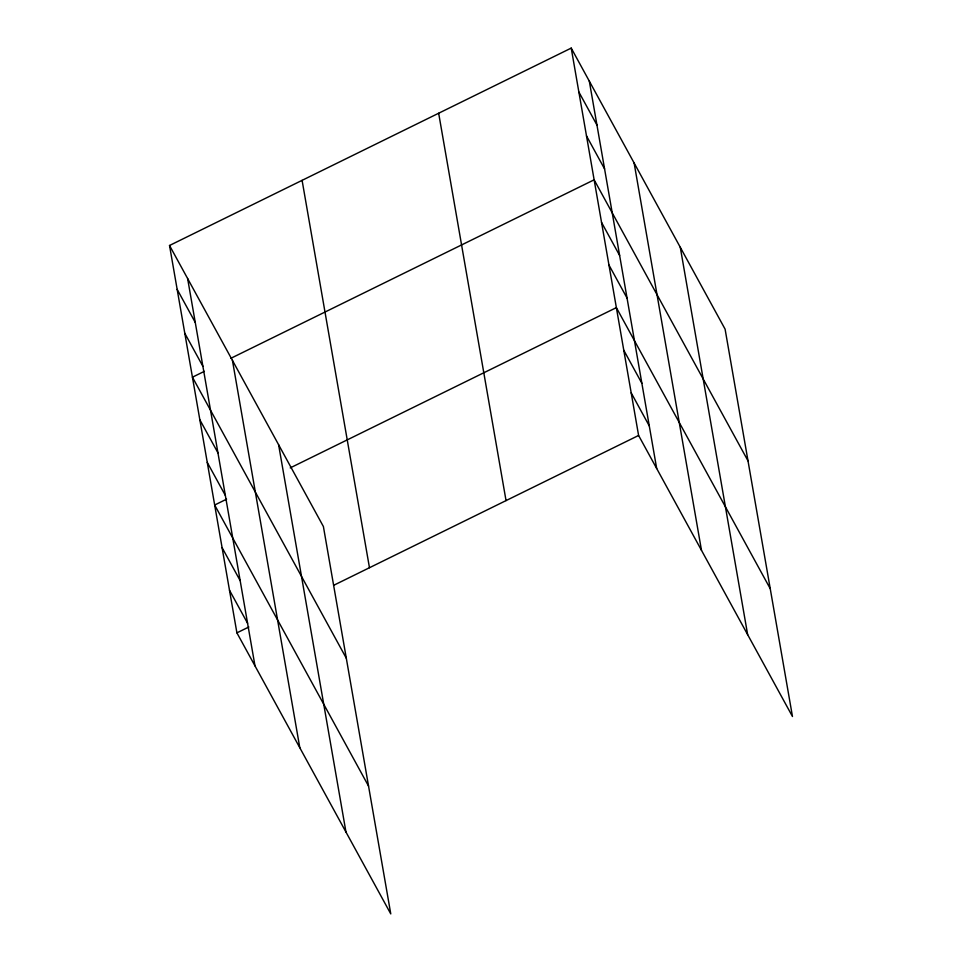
<?xml version="1.0" encoding="UTF-8"?>
<svg xmlns="http://www.w3.org/2000/svg" width="962" height="962" viewBox="0 0 962 962"><rect width="100%" height="100%" fill="white"/><g stroke="black" fill="none" stroke-linecap="round" stroke-linejoin="round"><path stroke-width="1.44" d="M169.528 245.49L323.4 526.539L390.776 913.9L236.905 632.852L169.528 245.49L571.224 48.1L725.095 329.148L792.472 716.51L638.6 435.461L571.224 48.1M204.377 371.332L192.436 377.188L346.308 658.236M230.88 358.297L594.131 179.81L748.003 460.846M226.611 499.158L214.67 505.026L368.542 786.074M290.235 467.893L616.365 307.636L770.237 588.684M236.905 632.852L248.845 626.996M333.682 585.305L638.6 435.461M578.859 92.003L596.945 125.036M586.495 135.907L604.581 168.927M601.539 222.414L619.624 255.447M608.958 265.031L627.032 298.052M623.773 350.24L641.858 383.273M631.192 392.857L649.266 425.889M177.164 289.382L195.25 322.414M184.8 333.285L202.886 366.318M199.855 419.805L217.941 452.825M207.263 462.409L225.349 495.442M222.09 547.631L240.175 580.663M229.497 590.247L247.583 623.268M680.278 247.306L747.654 634.667M634.114 162.975L701.49 550.348M589.309 81.133L656.685 468.494M438.66 113.239L506.036 500.601M302.092 180.351L369.468 567.712M278.595 444.684L345.971 832.058M232.431 360.365L299.807 747.727M187.614 278.511L254.99 665.884"/></g></svg>
